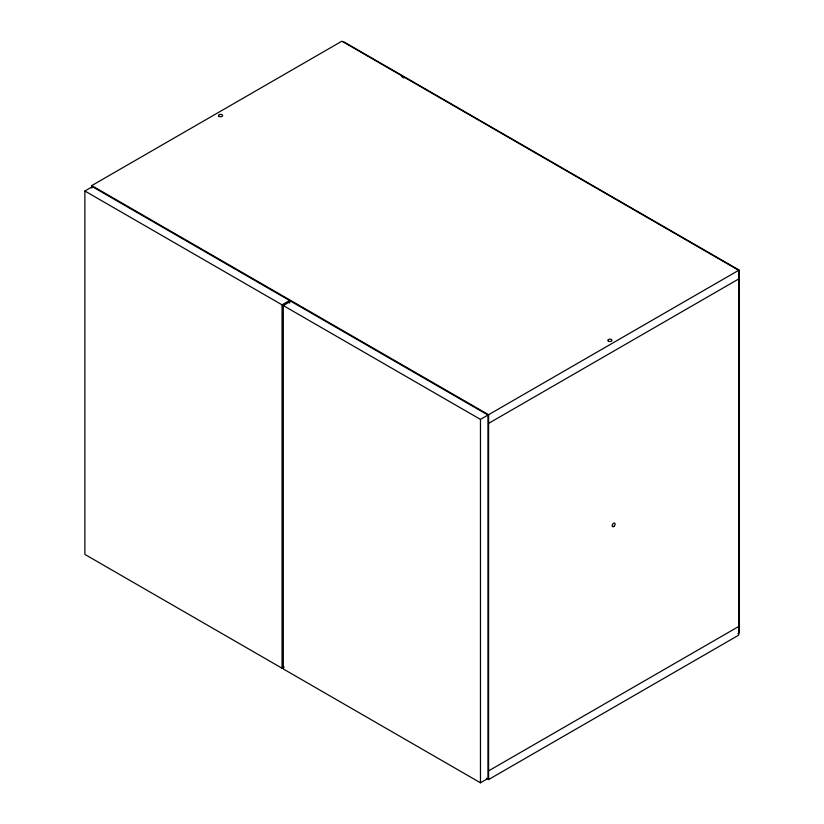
<?xml version="1.0" encoding="UTF-8"?>
<svg xmlns="http://www.w3.org/2000/svg" width="824" height="824" viewBox="0 0 824 824"><rect width="100%" height="100%" fill="white"/><g stroke="black" fill="none" stroke-linecap="round" stroke-linejoin="round"><path stroke-width="1.24" d="M91.763 188.068L91.763 185.596L341.867 41.2L738.695 270.313L738.695 635.16L488.591 779.556L486.366 778.268M284.198 667.007L282.055 668.243L84.882 554.418L84.882 191.013L92.391 186.677L289.554 300.513L289.554 303.077M84.882 191.013L282.055 304.839L289.554 300.513M283.302 305.57L290.8 301.234L487.973 415.069L487.973 778.464L480.464 782.8L283.302 668.964L283.302 305.57L480.464 419.395L487.973 415.069M91.763 185.596L488.591 414.709L739.118 270.066L739.118 632.986L737.861 633.707M488.591 423.371L738.695 278.976M488.591 770.883L738.695 626.487M343.948 41.921L739.118 270.066M401.7 76.704L403.925 77.992M488.591 414.709L488.591 779.556M480.464 419.395L480.464 782.8M282.055 304.839L282.055 668.243M608.431 341.188A2.06 1.195 0 0 0 611.892 340.652A2.06 1.195 0 0 0 609.358 339.189A2.06 1.195 0 0 0 608.431 341.188M219.112 116.411A2.06 1.195 0 0 0 222.562 115.875A2.06 1.195 0 0 0 220.029 114.412A2.06 1.195 0 0 0 219.112 116.411M614.024 526.34A2.06 1.195 -60 0 0 614.673 523.147A2.06 1.195 -60 0 0 612.232 525.31A2.06 1.195 -60 0 0 614.024 526.34"/></g></svg>
